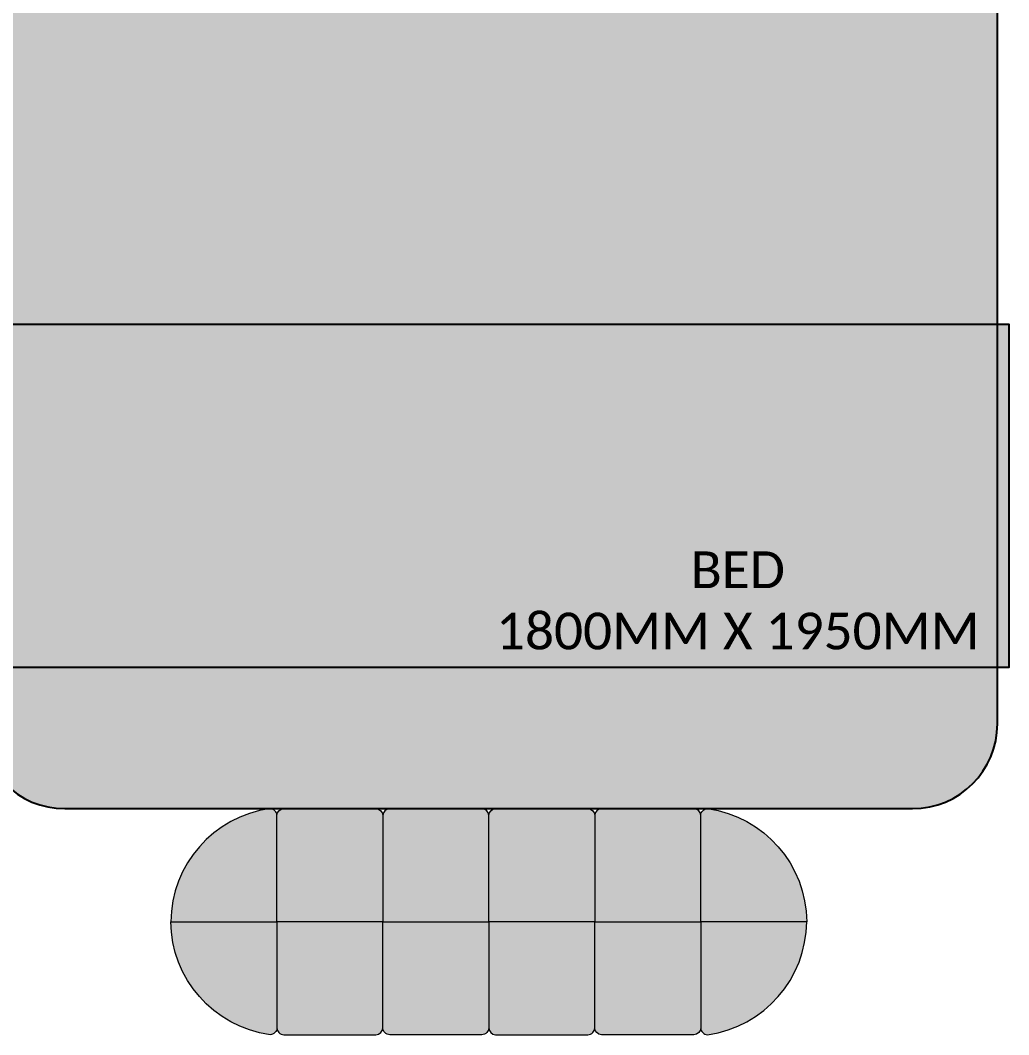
# Model space of a CAD drawing. Header units: millimetres. Extents: x 307301 to 459443, y -2888111 to -2805601.
# Drawn here: x 440619 to 442368, y -2875311 to -2873515 of the extents above; entities that cross this region are included whole.
import ezdxf

# ---------------------------------------------------------------- set-up
doc = ezdxf.new("R2010")
doc.units = ezdxf.units.MM
doc.header["$LTSCALE"] = 10
doc.header["$MEASUREMENT"] = 0
doc.linetypes.add('HIDDEN', pattern=[9.524999999999999, 6.35, -3.175])
doc.layers.add('Bma-Furniture', color=6, linetype='Continuous', lineweight=9)
doc.layers.add('I-Wall Paneling', color=3, linetype='Continuous', lineweight=18)
for name, color, linetype in [('Furniture - Plan', 3, 'Continuous'), ('PDA FURNITURE', 6, 'Continuous'), ('TEXT - BMA', 6, 'Continuous')]:
    doc.layers.add(name, color=color, linetype=linetype)
doc.styles.add('ARIALNARROW', font='calibri.ttf')

# ---------------------------------------------------------------- blocks, each defined once
blk = doc.blocks.new('fgsdrgergfg')
at = {"ltscale": 10}
h = blk.add_hatch(color=7, dxfattribs=at)
h.dxf.hatch_style = 1
h.set_gradient(color1=(242, 242, 242), color2=(207, 207, 207), one_color=1, tint=0.8100000023841858, name='SPHERICAL')
edge = h.paths.add_edge_path()
edge.add_spline(control_points=[(551950.8491610936, 392026.0062566476), (551935.7294950907, 392026.2553522254), (551898.2945608518, 392028.9253128984), (551909.8044005487, 392029.575295811), (551843.2224893289, 392025.9496419072), (551797.9275332255, 391987.5020990807), (551765.2533969416, 391983.2727006748), (551749.2155588196, 391981.3156714429)], knot_values=[1.30749952836129, 1.30749952836129, 1.30749952836129, 1.30749952836129, 46.68117511678281, 114.6874572295719, 188.2356427690143, 237.8040753114456, 285.3309798340574, 285.3309798340574, 285.3309798340574, 285.3309798340574], degree=3, periodic=0)
edge.add_spline(control_points=[(551749.2155588196, 391981.3156714429), (551751.8878545569, 391971.7418001457), (551755.8165225416, 391957.6668004636), (551746.3639663883, 391936.0554560095), (551753.7823093517, 391917.4743639125), (551755.1161065657, 391896.1287391205), (551750.4264425109, 391884.2351375039), (551747.8918543108, 391877.807090214)], knot_values=[0, 0, 0, 0, 28.65741772155239, 42.1306212303534, 67.54346933184193, 84.92288840191489, 105.3628512961232, 105.3628512961232, 105.3628512961232, 105.3628512961232], degree=3, periodic=0)
edge.add_spline(control_points=[(551747.8918543108, 391877.807090214), (551764.3721564678, 391875.7994217884), (551797.5804757192, 391871.7539077321), (551843.2224895087, 391833.0117734154), (551909.8044007352, 391829.3861196357), (551898.2282067926, 391830.0398496793), (551936.4451224753, 391832.7570231403), (551951.926594706, 391832.9715047257)], knot_values=[0, 0, 0, 0, 48.8344040509731, 98.40283659340434, 171.9510221328468, 239.9573042456359, 286.4086208810388, 286.4086208810388, 286.4086208810388, 286.4086208810388], degree=3, periodic=0)
edge.add_spline(control_points=[(551951.926594706, 391832.9715047257), (551967.4080669371, 391832.7570231691), (552005.6249826247, 391830.0398497795), (552067.5487886837, 391829.3861197828), (552134.1306999032, 391833.0117736863), (552179.7727136204, 391871.7539080883), (552212.9810328647, 391875.7994222065), (552229.4613350179, 391877.8070906629)], knot_values=[0, 0, 0, 0, 46.45131663567048, 114.4575987484596, 188.005784287902, 237.5742168303333, 286.4086208813064, 286.4086208813064, 286.4086208813064, 286.4086208813064], degree=3, periodic=0)
edge.add_spline(control_points=[(552229.4613350179, 391877.8070906629), (552226.9267468058, 391884.2351379479), (552222.2370827287, 391896.1287395561), (552223.5708799029, 391917.4743643504), (552230.9892228317, 391936.0554564614), (552221.5366666383, 391957.6668008974), (552225.4653345967, 391971.741800587), (552228.1376303162, 391981.3156718891)], knot_values=[0, 0, 0, 0, 20.43996289425102, 37.8193819643288, 63.23223006581735, 76.70543357461834, 105.3628512961743, 105.3628512961743, 105.3628512961743, 105.3628512961743], degree=3, periodic=0)
edge.add_spline(control_points=[(552228.1376303163, 391981.3156718891), (552212.0997921905, 391983.2727010913), (552180.8262096698, 391987.3208092639), (552155.8751754159, 392007.535550183), (552142.5387707736, 392014.5710597616)], knot_values=[1.307499528266684, 1.307499528266684, 1.307499528266684, 1.307499528266684, 48.8344040509731, 94.24091355810916, 94.24091355810916, 94.24091355810916, 94.24091355810916], degree=3, periodic=0)
edge.add_arc((552025.5469459917, 391678.7511551497), 355.1983454140329, 70.4332099039519, 102.1398631079524)
at = {"color": 3}
blk.add_lwpolyline([(551950.849161093, 392026.0062566473, -0.139514117804093), (552144.8702159184, 392013.30731163, -0.7505645777739895)], format="xyb", dxfattribs=at)
at = {"color": 8}
blk.add_arc((551792.3803591325, 392049.6473536955), 172.6853344509005, 258.5976332844076, 286.7246950373023, dxfattribs=at)
at = {"color": 8, "linetype": 'HIDDEN'}
blk.add_arc((552033.499446022, 390456.9744588285), 1440.488958184845, 82.43980847204554, 97.254647986121, dxfattribs=at)
at = {"color": 3}
blk.add_arc((552186.546106698, 392049.6473540629), 172.6853344509004, 253.2753050735338, 281.4023668241971, dxfattribs=at)
for points, knots in [([(551747.8918542142, 391981.1543249308), (551764.3721563679, 391983.1619933871), (551797.5804756118, 391987.2075075055), (551843.2224893289, 392025.9496419072), (551909.8044005487, 392029.575295811), (551898.2282066074, 392028.9215657458), (551936.4451222946, 392026.2043923564), (551951.9265945259, 392025.9899107996)], [0, 0, 0, 0, 48.8344040509731, 98.40283659340434, 171.9510221328468, 239.9573042456359, 286.4086208810388, 286.4086208810388, 286.4086208810388, 286.4086208810388]), ([(552229.4613349218, 391981.1543253795), (552212.9810327644, 391983.1619938054), (552181.1772509593, 391987.03640387), (552155.8751754159, 392007.535550183), (552142.5387707736, 392014.5710597616)], [0, 0, 0, 0, 48.8344040509731, 94.24091355810916, 94.24091355810916, 94.24091355810916, 94.24091355810916]), ([(551747.8918543108, 391877.807090214), (551750.4264425109, 391884.2351375039), (551755.1161065657, 391896.1287391205), (551753.7823093517, 391917.4743639125), (551746.3639663883, 391936.0554560095), (551755.8165225416, 391957.6668004636), (551751.8878545569, 391971.7418001457), (551749.2155588196, 391981.3156714429)], [0, 0, 0, 0, 20.4399628942083, 37.81938196428124, 63.23223006576978, 76.7054335745708, 105.3628512961232, 105.3628512961232, 105.3628512961232, 105.3628512961232]), ([(552229.4613350179, 391877.8070906629), (552226.9267468058, 391884.2351379479), (552222.2370827287, 391896.1287395561), (552223.5708799029, 391917.4743643504), (552230.9892228317, 391936.0554564614), (552221.5366666383, 391957.6668008974), (552225.4653345967, 391971.741800587), (552228.1376303162, 391981.3156718891)], [0, 0, 0, 0, 20.43996289425102, 37.8193819643288, 63.23223006581735, 76.70543357461834, 105.3628512961743, 105.3628512961743, 105.3628512961743, 105.3628512961743]), ([(551747.8918543108, 391877.807090214), (551764.3721564678, 391875.7994217884), (551797.5804757192, 391871.7539077321), (551843.2224895087, 391833.0117734154), (551909.8044007352, 391829.3861196357), (551898.2282067926, 391830.0398496793), (551936.4451224753, 391832.7570231403), (551951.926594706, 391832.9715047257)], [0, 0, 0, 0, 48.8344040509731, 98.40283659340434, 171.9510221328468, 239.9573042456359, 286.4086208810388, 286.4086208810388, 286.4086208810388, 286.4086208810388]), ([(552229.4613350179, 391877.8070906629), (552212.9810328647, 391875.7994222065), (552179.7727136204, 391871.7539080883), (552134.1306999032, 391833.0117736863), (552067.5487886837, 391829.3861197828), (552005.6249826247, 391830.0398497795), (551967.4080669371, 391832.7570231691), (551951.926594706, 391832.9715047257)], [0, 0, 0, 0, 48.8344040509731, 98.40283659340434, 171.9510221328468, 239.9573042456359, 286.4086208813064, 286.4086208813064, 286.4086208813064, 286.4086208813064])]:
    blk.add_open_spline(points, degree=3, knots=knots, dxfattribs=at)
blk = doc.blocks.new('cusion for king size bed')
at = {"layer": 'I-Wall Paneling', "color": 3, "yscale": 1.186492515185202, "zscale": 1.186492515185202, "rotation": 270.0000000000009}
for p, xscale in [((-494759.9316674909, -640398.4799497916), -1.186492515185202), ((-494647.70947529, 669460.0105968775), 1.186492515185202)]:
    blk.add_blockref('fgsdrgergfg', p, dxfattribs=dict(at, xscale=xscale))
blk = doc.blocks.new('ASSSS')
at = {"layer": 'PDA FURNITURE', "true_color": 0xffffff}
h = blk.add_hatch(color=7, dxfattribs=at)
h.dxf.hatch_style = 1
h.paths.add_polyline_path([(312834.1240288429, -2820752.403821469), (312834.1240288429, -2818952.403821469, 0.4142135623730951), (312684.1240288429, -2818802.403821469), (311184.1240288429, -2818802.403821469, 0.4142135623730951), (311034.1240288429, -2818952.403821469), (311034.1240288429, -2820752.403821469)])
at = {"layer": 'PDA FURNITURE', "true_color": 0xc2c2c2}
h = blk.add_hatch(color=9, dxfattribs=at)
h.dxf.hatch_style = 1
h.paths.add_polyline_path([(311014.1240288429, -2819052.484025704), (311014.1240288399, -2819659.612249977), (312854.1240288413, -2819659.612249987), (312854.1240288445, -2819052.484025714)])
at = {"layer": 'PDA FURNITURE', "ltscale": 20}
h = blk.add_hatch(color=254, dxfattribs=at)
h.dxf.hatch_style = 1
h.set_gradient(color1=(132, 132, 132), color2=(222, 222, 222), one_color=1, tint=0.8700000047683716, name='INVCURVED')
h.paths.add_polyline_path([(311034.1240288427, -2820802.40774553), (312834.1240288429, -2820802.40382147), (312834.1240288431, -2820752.403821469), (311034.1240288429, -2820752.407745529)])
at = {"layer": 'PDA FURNITURE', "elevation": 0.02773739784954887}
blk.add_lwpolyline([(311184.1240288429, -2818802.403821469), (312684.1240288429, -2818802.403821469, -0.414213562373095), (312834.1240288429, -2818952.403821469), (312834.1240288429, -2820752.403821469), (311034.1240288429, -2820752.403821469), (311034.1240288429, -2818952.403821469, -0.414213562373095)], format="xyb", close=True, dxfattribs=at)
for points in [[(311014.1240288429, -2819052.484025704), (311014.1240288399, -2819659.612249977), (312854.1240288413, -2819659.612249987), (312854.1240288445, -2819052.484025714)], [(311034.1240288427, -2820802.40774553), (312834.1240288429, -2820802.40382147), (312834.1240288431, -2820752.403821469), (311034.1240288429, -2820752.407745529)]]:
    blk.add_lwpolyline(points, close=True, dxfattribs=at)
at = {"layer": 'PDA FURNITURE', "ltscale": 3, "elevation": 0.02773739784954887}
blk.add_lwpolyline([(312834.1240288429, -2820752.403821469), (311034.1240288429, -2820752.403821469)], dxfattribs=at)
at = {"layer": 'PDA FURNITURE', "rotation": 89.99999999999997}
blk.add_blockref('cusion for king size bed', (326007.9191357978, -2790885.403821543, 0.02773739784954887), dxfattribs=at)
at = {"layer": 'PDA FURNITURE', "xscale": -1, "rotation": 270.0000000000001}
blk.add_blockref('cusion for king size bed', (297860.328921888, -2790885.403821543, 0.02773739784954887), dxfattribs=at)
blk = doc.blocks.new('A65D')
at = {"layer": 'Furniture - Plan', "true_color": 0xffffff}
h = blk.add_hatch(color=7, dxfattribs=at)
h.dxf.hatch_style = 1
edge = h.paths.add_edge_path()
edge.add_line((69751.3736392475, -88472.01076419324), (69751.3736392475, -88690.76076419045))
edge.add_line((69751.3736392475, -88690.76076419045), (69532.21565979387, -88690.76076422537))
edge.add_arc((69532.21565980263, -88676.58541034478), 14.17535388059332, 179.9999999645917, 269.99999996459167, ccw=False)
edge.add_arc((69752.72253859857, -88708.90404123545), 236.8971174101797, 450.32624566429524, 532.1589854364265, ccw=False)
h = blk.add_hatch(color=7, dxfattribs=at)
h.dxf.hatch_style = 1
edge = h.paths.add_edge_path()
edge.add_line((69751.3736392475, -88472.01076419326), (69751.3736392475, -88690.76076419046))
edge.add_line((69751.3736392475, -88690.76076419046), (69970.53161870112, -88690.76076422539))
edge.add_arc((69970.53161869236, -88676.5854103448), 14.17535388059332, 270.0000000354083, 360.0000000354083)
edge.add_arc((69750.02473989643, -88708.90404123547), 236.8971174101797, 7.841014563573526, 89.67375433570477)
h = blk.add_hatch(color=7, dxfattribs=at)
h.dxf.hatch_style = 1
edge = h.paths.add_edge_path()
edge.add_line((69751.3736392475, -88909.51076421584), (69751.3736392475, -88690.76076421836))
edge.add_line((69751.3736392475, -88690.76076421863), (69532.21565979399, -88690.76076421863))
edge.add_arc((69532.21565980255, -88704.93611809914), 14.175353880492, 450.0000000351338, 540.0000000351339)
edge.add_line((69518.04030592204, -88704.93611810775), (69518.04030592204, -88895.33541032688))
edge.add_arc((69532.21565980255, -88895.33541033533), 14.175353880492, 539.9999999648661, 629.9999999648661)
edge.add_line((69532.21565979399, -88909.51076421584), (69751.3736392475, -88909.51076421584))
h = blk.add_hatch(color=7, dxfattribs=at)
h.dxf.hatch_style = 1
edge = h.paths.add_edge_path()
edge.add_line((69751.3736392475, -88909.51076421584), (69751.3736392475, -88690.76076421836))
edge.add_line((69751.3736392475, -88690.76076421863), (69970.53161870113, -88690.76076418387))
edge.add_arc((69970.53161869245, -88704.93611806422), 14.175353880492, 359.9999999648662, 449.99999996486616, ccw=False)
edge.add_line((69984.70697257295, -88704.93611807306), (69984.70697257295, -88895.33541029219))
edge.add_arc((69970.53161869245, -88895.33541030041), 14.175353880492, 270.00000003513384, 360.0000000351338, ccw=False)
edge.add_line((69970.53161870112, -88909.51076418092), (69751.37363924748, -88909.51076421568))
h = blk.add_hatch(color=7, dxfattribs=at)
h.dxf.hatch_style = 1
edge = h.paths.add_edge_path()
edge.add_line((69751.3736392475, -88909.5107641602), (69751.3736392475, -89128.26076415768))
edge.add_line((69751.3736392475, -89128.2607641574), (69532.21565979399, -89128.2607641574))
edge.add_arc((69532.21565980255, -89114.0854102769), 14.175353880492, 179.9999999648661, 269.99999996486616, ccw=False)
edge.add_line((69518.04030592204, -89114.08541026805), (69518.04030592204, -88923.68611804892))
edge.add_arc((69532.21565980255, -88923.68611804047), 14.175353880492, 90.0000000351339, 180.0000000351338, ccw=False)
edge.add_line((69532.21565979399, -88909.5107641602), (69751.3736392475, -88909.5107641602))
h = blk.add_hatch(color=7, dxfattribs=at)
h.dxf.hatch_style = 1
edge = h.paths.add_edge_path()
edge.add_line((69751.3736392475, -88909.5107641602), (69751.3736392475, -89128.26076415768))
edge.add_line((69751.3736392475, -89128.2607641574), (69970.53161870113, -89128.26076419216))
edge.add_arc((69970.53161869245, -89114.08541031159), 14.175353880492, 270.0000000351338, 360.0000000351338)
edge.add_line((69984.70697257295, -89114.08541030297), (69984.70697257295, -88923.68611808385))
edge.add_arc((69970.53161869245, -88923.68611807539), 14.175353880492, 359.9999999648662, 449.9999999648661)
edge.add_line((69970.53161870112, -88909.51076419489), (69751.37363924748, -88909.51076416012))
h = blk.add_hatch(color=7, dxfattribs=at)
h.dxf.hatch_style = 1
edge = h.paths.add_edge_path()
edge.add_line((69751.3736392475, -89347.01076418278), (69751.3736392475, -89128.2607641851))
edge.add_line((69751.3736392475, -89128.2607641851), (69532.21565979399, -89128.2607641851))
edge.add_arc((69532.21565980269, -89142.43611806576), 14.17535388065153, 90.00000003517307, 180.0000000351731)
edge.add_line((69518.04030592204, -89142.43611807446), (69518.04030592204, -89332.83541029342))
edge.add_arc((69532.21565980269, -89332.83541030213), 14.17535388065153, 179.9999999648269, 269.9999999648269)
edge.add_line((69532.21565979399, -89347.01076418278), (69751.3736392475, -89347.01076418278))
h = blk.add_hatch(color=7, dxfattribs=at)
h.dxf.hatch_style = 1
edge = h.paths.add_edge_path()
edge.add_line((69751.3736392475, -89347.01076418278), (69751.3736392475, -89128.2607641851))
edge.add_line((69751.3736392475, -89128.2607641851), (69970.53161870112, -89128.26076415041))
edge.add_arc((69970.53161869248, -89142.43611803089), 14.17535388047691, -3.493772737783729e-08, 89.99999996506227, ccw=False)
edge.add_line((69984.70697257295, -89142.43611803954), (69984.70697257295, -89332.83541025873))
edge.add_arc((69970.53161869248, -89332.83541026738), 14.17535388047691, -89.99999996506227, 3.493778422125615e-08, ccw=False)
edge.add_line((69970.53161870112, -89347.01076414785), (69751.3736392475, -89347.01076418278))
h = blk.add_hatch(color=7, dxfattribs=at)
h.dxf.hatch_style = 1
edge = h.paths.add_edge_path()
edge.add_line((69751.3736392475, -89347.01076418278), (69751.3736392475, -89565.76076417998))
edge.add_line((69751.3736392475, -89565.76076417998), (69532.21565979399, -89565.76076417998))
edge.add_arc((69532.21565980269, -89551.58541029933), 14.17535388065153, 179.9999999648269, 269.99999996482694, ccw=False)
edge.add_line((69518.04030592204, -89551.58541029063), (69518.04030592204, -89361.1861180719))
edge.add_arc((69532.21565980258, -89361.18611806331), 14.17535388053511, 90.00000003470251, 180.0000000347025, ccw=False)
edge.add_line((69532.21565979399, -89347.01076418278), (69751.3736392475, -89347.01076418278))
h = blk.add_hatch(color=7, dxfattribs=at)
h.dxf.hatch_style = 1
edge = h.paths.add_edge_path()
edge.add_line((69751.3736392475, -89347.01076418278), (69751.3736392475, -89565.76076417998))
edge.add_line((69751.3736392475, -89565.76076417998), (69970.53161870112, -89565.76076421468))
edge.add_arc((69970.53161869248, -89551.5854103342), 14.17535388047691, 270.0000000349377, 360.0000000349377)
edge.add_line((69984.70697257295, -89551.58541032556), (69984.70697257295, -89361.18611810659))
edge.add_arc((69970.53161869248, -89361.18611809795), 14.17535388047691, 359.9999999650622, 449.9999999650623)
edge.add_line((69970.53161870112, -89347.01076421747), (69751.3736392475, -89347.01076418278))
h = blk.add_hatch(color=7, dxfattribs=at)
h.dxf.hatch_style = 1
edge = h.paths.add_edge_path()
edge.add_line((69751.3736392475, -89784.5107642119), (69751.3736392475, -89565.76076421469))
edge.add_line((69751.3736392475, -89565.76076421469), (69532.21565979387, -89565.76076417977))
edge.add_arc((69532.21565980263, -89579.93611806036), 14.17535388059332, 90.00000003540833, 180.0000000354083)
edge.add_arc((69752.72253859857, -89547.61748716969), 236.8971174101797, -172.1589854364265, -90.32624566429524)
h = blk.add_hatch(color=7, dxfattribs=at)
h.dxf.hatch_style = 1
edge = h.paths.add_edge_path()
edge.add_line((69751.3736392475, -89784.5107642119), (69751.3736392475, -89565.76076421469))
edge.add_line((69751.3736392475, -89565.76076421469), (69970.53161870112, -89565.76076417977))
edge.add_arc((69970.53161869236, -89579.93611806036), 14.17535388059332, -3.540827719916706e-08, 89.99999996459172, ccw=False)
edge.add_arc((69750.02473989643, -89547.61748716969), 236.8971174101797, 270.32624566429524, 352.15898543642646, ccw=False)
at = {"layer": 'Bma-Furniture'}
for points in [[(69751.3736392475, -88472.01076419326), (69751.3736392475, -88690.76076419046), (69532.21565979387, -88690.76076422539, -0.4142135623730951), (69518.04030592204, -88676.58541033603, -0.3730530758127661)], [(69751.3736392475, -88472.01076419326), (69751.3736392475, -88690.76076419046), (69970.53161870112, -88690.76076422539, 0.4142135623730951), (69984.70697257295, -88676.58541033603, 0.3730530758127661)], [(69751.3736392475, -88909.5107641879), (69751.3736392475, -88690.76076419046), (69532.21565979399, -88690.76076419046, 0.4142135623730951), (69518.04030592204, -88704.93611807958), (69518.04030592204, -88895.33541029878, 0.4142135623730951), (69532.21565979399, -88909.5107641879)], [(69751.3736392475, -88909.5107641879), (69751.3736392475, -88690.76076419046), (69970.53161870112, -88690.76076415577, -0.4142135623730951), (69984.70697257295, -88704.93611804489), (69984.70697257295, -88895.33541026409, -0.4142135623730951), (69970.53161870112, -88909.51076415321)], [(69751.3736392475, -88909.5107641879), (69751.3736392475, -89128.2607641851), (69532.21565979399, -89128.2607641851, -0.4142135623730951), (69518.04030592204, -89114.08541029599), (69518.04030592204, -88923.68611807725, -0.4142135623730951), (69532.21565979399, -88909.5107641879)], [(69751.3736392475, -88909.5107641879), (69751.3736392475, -89128.2607641851), (69970.53161870112, -89128.26076422003, 0.4142135623730951), (69984.70697257295, -89114.08541033091), (69984.70697257295, -88923.68611811195, 0.4142135623730951), (69970.53161870112, -88909.51076422282)], [(69751.3736392475, -89347.01076418278), (69751.3736392475, -89128.2607641851), (69532.21565979399, -89128.2607641851, 0.4142135623730951), (69518.04030592204, -89142.43611807446), (69518.04030592204, -89332.83541029342, 0.4142135623730951), (69532.21565979399, -89347.01076418278)], [(69751.3736392475, -89347.01076418278), (69751.3736392475, -89128.2607641851), (69970.53161870112, -89128.26076415041, -0.4142135623730951), (69984.70697257295, -89142.43611803954), (69984.70697257295, -89332.83541025873, -0.4142135623730951), (69970.53161870112, -89347.01076414785)], [(69751.3736392475, -89347.01076418278), (69751.3736392475, -89565.76076417998), (69532.21565979399, -89565.76076417998, -0.4142135623730951), (69518.04030592204, -89551.58541029063), (69518.04030592204, -89361.1861180719, -0.4142135623730951), (69532.21565979399, -89347.01076418278)], [(69751.3736392475, -89347.01076418278), (69751.3736392475, -89565.76076417998), (69970.53161870112, -89565.76076421468, 0.4142135623730951), (69984.70697257295, -89551.58541032556), (69984.70697257295, -89361.18611810659, 0.4142135623730951), (69970.53161870112, -89347.01076421747)], [(69751.3736392475, -89784.51076421188), (69751.3736392475, -89565.76076421468), (69532.21565979387, -89565.76076417975, 0.4142135623730951), (69518.04030592204, -89579.9361180691, 0.3730530758127661)], [(69751.3736392475, -89784.51076421188), (69751.3736392475, -89565.76076421468), (69970.53161870112, -89565.76076417975, -0.4142135623730951), (69984.70697257295, -89579.9361180691, -0.3730530758127661)]]:
    blk.add_lwpolyline(points, format="xyb", close=True, dxfattribs=at)

msp = doc.modelspace()

# ---------------------------------------------------------------- block references
at = {"layer": 'PDA FURNITURE', "color": 5, "xscale": -1, "rotation": 180}
msp.add_blockref('ASSSS', (129513.4085901401, -5693712.869465936), dxfattribs=at)
at = {"layer": 'PDA FURNITURE', "xscale": -0.8571428571717867, "yscale": 0.8571428571717867, "zscale": 0.8571428571717867, "rotation": 270}
msp.add_blockref('A65D', (517843.1847051444, -2934897.357337269, 0.02773739784954887), dxfattribs=at)

# ---------------------------------------------------------------- texts
at = {"layer": 'TEXT - BMA', "insert": (441888.1121659735, -2874629.330755634), "char_height": 65, "attachment_point": 8, "style": 'ARIALNARROW'}
msp.add_mtext_dynamic_manual_height_columns('BED\\P1800MM X 1950MM', width=1562.773897285689, gutter_width=5, heights=[0], dxfattribs=at)

doc.saveas('drawing.dxf')
